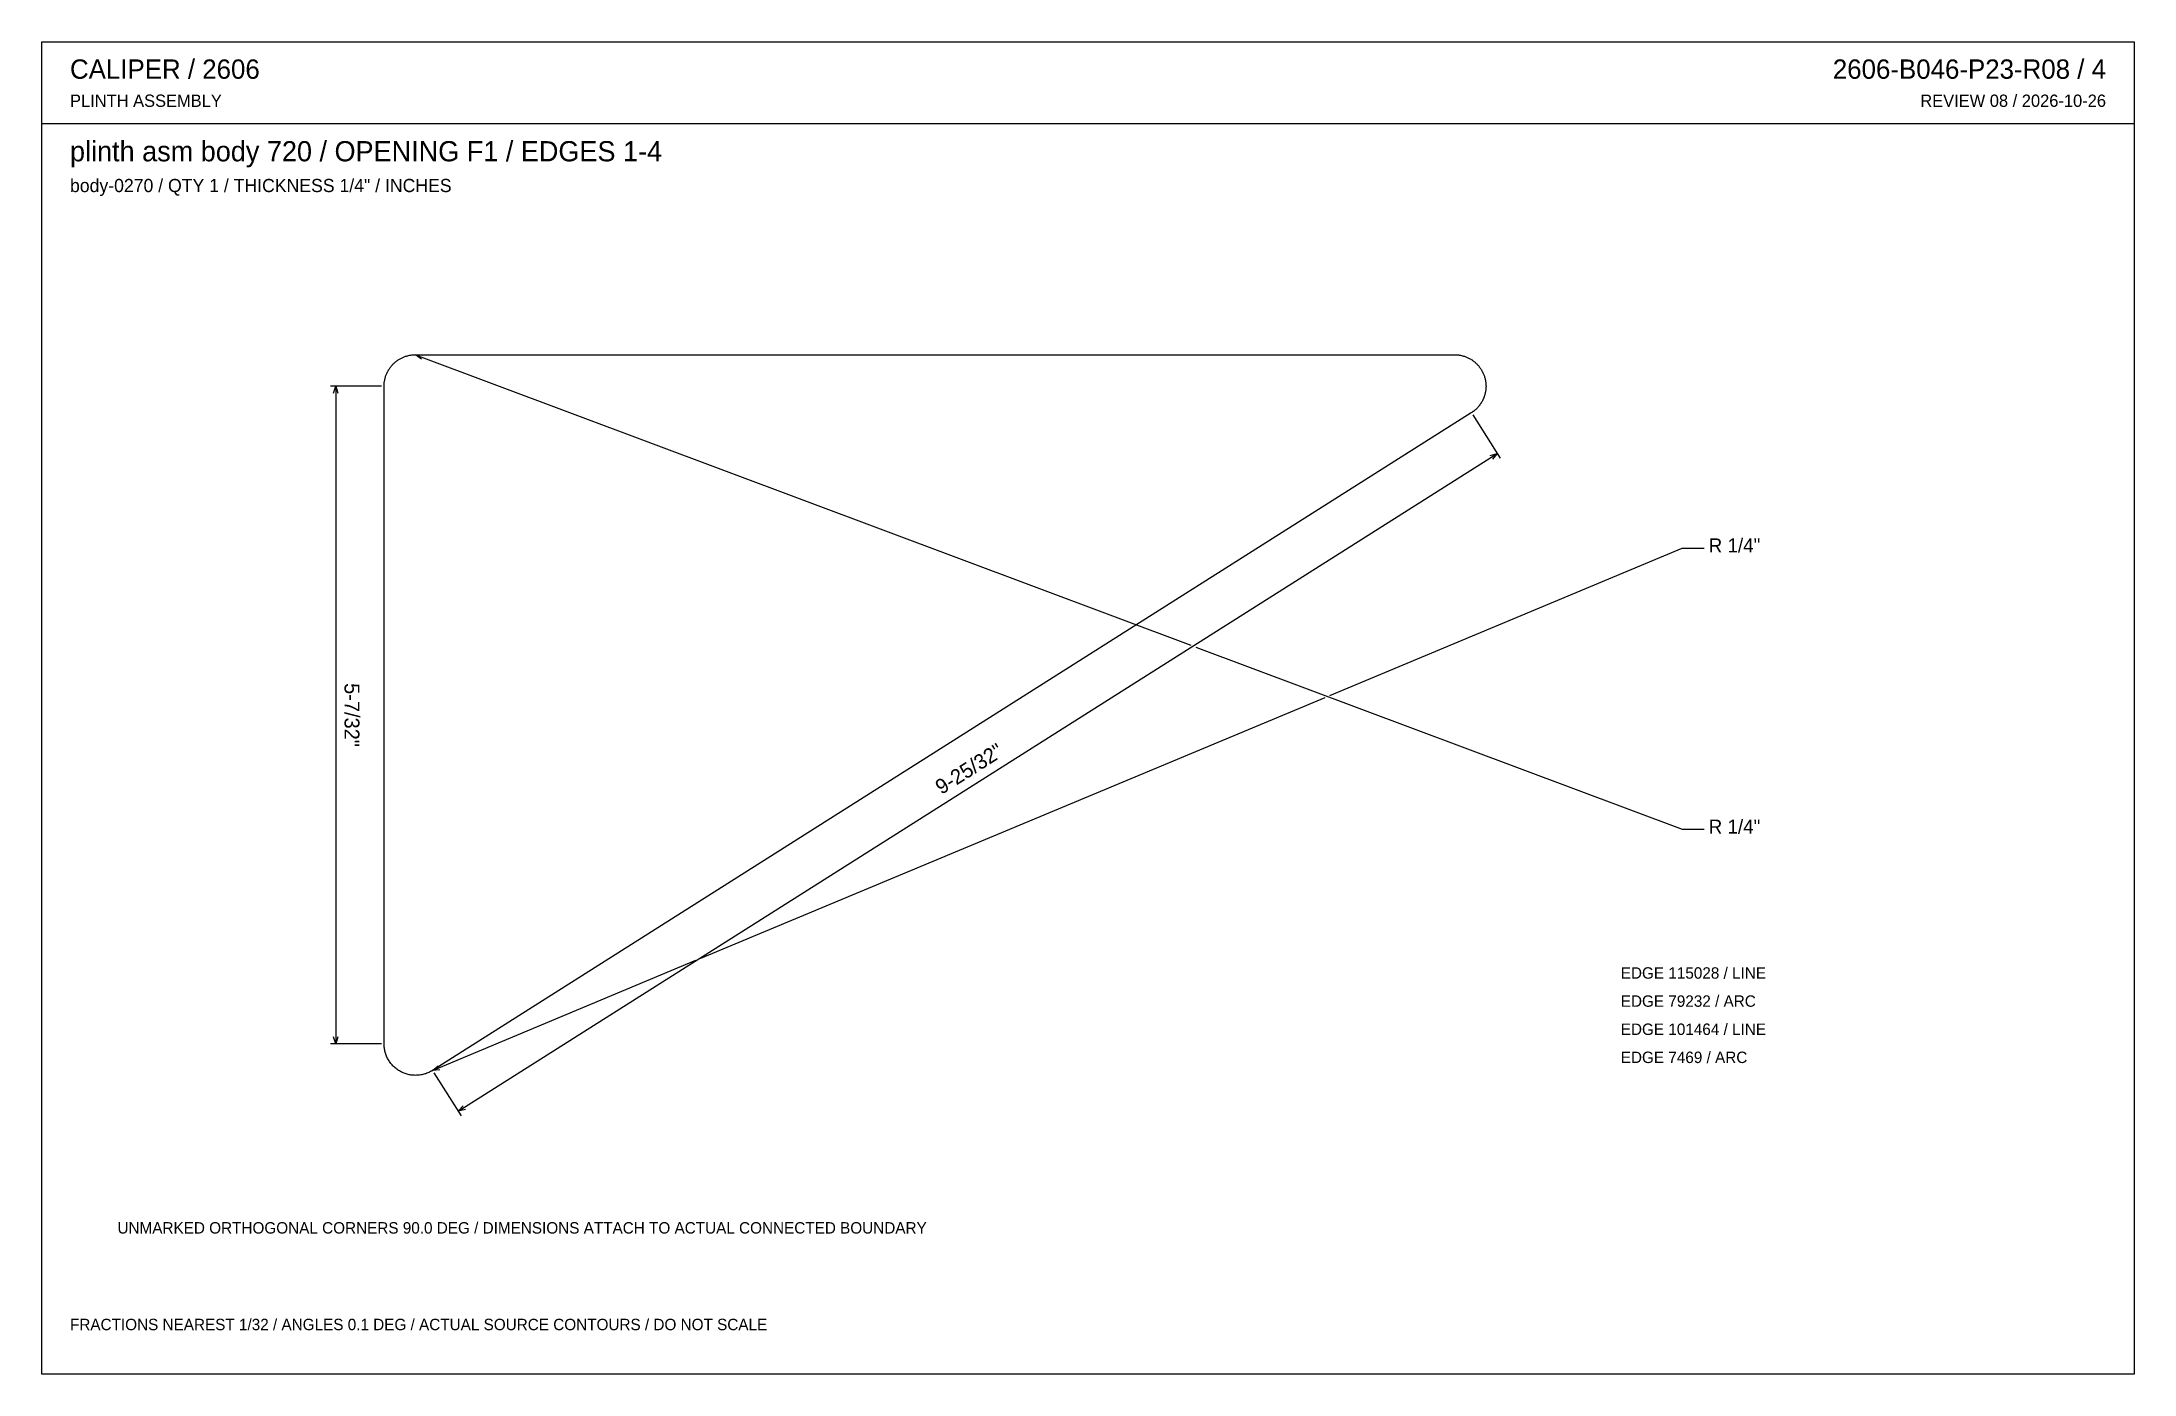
# Model space of a CAD drawing. Header units: inches. Extents: x 0.5 to 33.5, y 0.5 to 21.5.
import ezdxf
from ezdxf.enums import TextEntityAlignment as Align

# ---------------------------------------------------------------- set-up
doc = ezdxf.new("R2010")
doc.units = ezdxf.units.IN
doc.header["$MEASUREMENT"] = 0

msp = doc.modelspace()

# ---------------------------------------------------------------- linework, layer by layer
at = {"layer": 'ANNOTATION'}
for p, q in [((6.376, 16.583), (18.623, 11.994)), ((6.468, 16.512), (6.376, 16.583)), ((6.376, 16.583), (6.493, 16.577)), ((5.837, 16.086), (5.032, 16.086)), ((5.08, 15.975), (5.115, 16.086)), ((5.115, 16.086), (5.115, 5.692)), ((5.115, 16.086), (5.15, 15.975)), ((23.079, 15.631), (23.51, 14.95)), ((7.051, 4.626), (23.465, 15.021)), ((23.353, 14.99), (23.465, 15.021)), ((23.465, 15.021), (23.39, 14.932)), ((20.822, 11.2), (26.389, 13.528)), ((26.389, 13.528), (26.736, 13.528)), ((18.701, 11.964), (26.389, 9.083)), ((10.883, 7.045), (20.745, 11.168)), ((26.389, 9.083), (26.736, 9.083)), ((6.642, 5.272), (10.806, 7.013)), ((5.837, 5.692), (5.032, 5.692)), ((5.115, 5.692), (5.08, 5.803)), ((5.15, 5.803), (5.115, 5.692)), ((6.642, 5.272), (6.732, 5.346)), ((6.758, 5.282), (6.642, 5.272)), ((6.665, 5.236), (7.096, 4.556)), ((7.051, 4.626), (7.126, 4.715)), ((7.164, 4.656), (7.051, 4.626))]:
    msp.add_line(p, q, dxfattribs=at)
at = {"layer": 'OUTLINE'}
for p, q in [((0.472, 21.528), (33.528, 21.528)), ((0.472, 0.472), (0.472, 21.528)), ((33.528, 21.528), (33.528, 0.472)), ((0.472, 20.236), (33.528, 20.236)), ((6.142, 16.525), (6.153, 16.53)), ((6.153, 16.53), (6.164, 16.536)), ((6.164, 16.536), (6.175, 16.541)), ((6.175, 16.541), (6.186, 16.545)), ((6.186, 16.545), (6.197, 16.55)), ((6.197, 16.55), (6.209, 16.554)), ((6.209, 16.554), (6.22, 16.558)), ((6.22, 16.558), (6.232, 16.562)), ((6.232, 16.562), (6.244, 16.565)), ((6.244, 16.565), (6.256, 16.568)), ((6.256, 16.568), (6.267, 16.571)), ((6.267, 16.571), (6.279, 16.574)), ((6.279, 16.574), (6.291, 16.576)), ((6.291, 16.576), (6.303, 16.578)), ((6.303, 16.578), (6.315, 16.58)), ((6.315, 16.58), (6.328, 16.581)), ((6.328, 16.581), (6.34, 16.582)), ((6.34, 16.582), (6.352, 16.583)), ((6.352, 16.583), (6.364, 16.583)), ((6.364, 16.583), (6.376, 16.583)), ((6.376, 16.583), (22.79, 16.583)), ((22.79, 16.583), (22.803, 16.583)), ((22.803, 16.583), (22.815, 16.583)), ((22.815, 16.583), (22.827, 16.582)), ((22.827, 16.582), (22.839, 16.581)), ((22.839, 16.581), (22.851, 16.58)), ((22.851, 16.58), (22.863, 16.578)), ((22.863, 16.578), (22.875, 16.576)), ((22.875, 16.576), (22.887, 16.574)), ((22.887, 16.574), (22.899, 16.571)), ((22.899, 16.571), (22.911, 16.568)), ((22.911, 16.568), (22.923, 16.565)), ((22.923, 16.565), (22.935, 16.562)), ((22.935, 16.562), (22.946, 16.558)), ((22.946, 16.558), (22.958, 16.554)), ((22.958, 16.554), (22.969, 16.55)), ((22.969, 16.55), (22.981, 16.545)), ((22.981, 16.545), (22.992, 16.541)), ((22.992, 16.541), (23.003, 16.536)), ((23.003, 16.536), (23.014, 16.53)), ((23.014, 16.53), (23.025, 16.525)), ((5.891, 16.195), (5.894, 16.207)), ((5.894, 16.207), (5.897, 16.219)), ((5.897, 16.219), (5.901, 16.23)), ((5.901, 16.23), (5.904, 16.242)), ((5.904, 16.242), (5.908, 16.254)), ((5.908, 16.254), (5.912, 16.265)), ((5.912, 16.265), (5.917, 16.276)), ((5.917, 16.276), (5.922, 16.288)), ((5.922, 16.288), (5.927, 16.299)), ((5.927, 16.299), (5.932, 16.31)), ((5.932, 16.31), (5.938, 16.32)), ((5.938, 16.32), (5.944, 16.331)), ((5.944, 16.331), (5.95, 16.342)), ((5.95, 16.342), (5.956, 16.352)), ((5.956, 16.352), (5.963, 16.362)), ((5.963, 16.362), (5.97, 16.372)), ((5.97, 16.372), (5.977, 16.382)), ((5.977, 16.382), (5.984, 16.392)), ((5.984, 16.392), (5.992, 16.402)), ((5.992, 16.402), (6, 16.411)), ((6, 16.411), (6.008, 16.42)), ((6.008, 16.42), (6.016, 16.429)), ((6.016, 16.429), (6.025, 16.438)), ((6.025, 16.438), (6.033, 16.446)), ((6.033, 16.446), (6.042, 16.455)), ((6.042, 16.455), (6.052, 16.463)), ((6.052, 16.463), (6.061, 16.47)), ((6.061, 16.47), (6.07, 16.478)), ((6.07, 16.478), (6.08, 16.485)), ((6.08, 16.485), (6.09, 16.493)), ((6.09, 16.493), (6.1, 16.5)), ((6.1, 16.5), (6.11, 16.506)), ((6.11, 16.506), (6.121, 16.513)), ((6.121, 16.513), (6.131, 16.519)), ((6.131, 16.519), (6.142, 16.525)), ((23.025, 16.525), (23.035, 16.519)), ((23.035, 16.519), (23.046, 16.513)), ((23.046, 16.513), (23.056, 16.506)), ((23.056, 16.506), (23.067, 16.5)), ((23.067, 16.5), (23.077, 16.493)), ((23.077, 16.493), (23.087, 16.485)), ((23.087, 16.485), (23.096, 16.478)), ((23.096, 16.478), (23.106, 16.47)), ((23.106, 16.47), (23.115, 16.463)), ((23.115, 16.463), (23.124, 16.455)), ((23.124, 16.455), (23.133, 16.446)), ((23.133, 16.446), (23.142, 16.438)), ((23.142, 16.438), (23.15, 16.429)), ((23.15, 16.429), (23.159, 16.42)), ((23.159, 16.42), (23.167, 16.411)), ((23.167, 16.411), (23.175, 16.402)), ((23.175, 16.402), (23.182, 16.392)), ((23.182, 16.392), (23.19, 16.382)), ((23.19, 16.382), (23.197, 16.372)), ((23.197, 16.372), (23.204, 16.362)), ((23.204, 16.362), (23.21, 16.352)), ((23.21, 16.352), (23.217, 16.342)), ((23.217, 16.342), (23.223, 16.331)), ((23.223, 16.331), (23.229, 16.32)), ((23.229, 16.32), (23.234, 16.31)), ((23.234, 16.31), (23.24, 16.299)), ((23.24, 16.299), (23.245, 16.288)), ((23.245, 16.288), (23.25, 16.276)), ((23.25, 16.276), (23.254, 16.265)), ((23.254, 16.265), (23.258, 16.254)), ((23.258, 16.254), (23.262, 16.242)), ((23.262, 16.242), (23.266, 16.23)), ((23.266, 16.23), (23.27, 16.219)), ((23.27, 16.219), (23.273, 16.207)), ((23.273, 16.207), (23.275, 16.195)), ((5.879, 16.098), (5.88, 16.11)), ((5.879, 16.086), (5.879, 16.098)), ((5.879, 5.692), (5.879, 16.086)), ((5.88, 16.123), (5.881, 16.135)), ((5.88, 16.11), (5.88, 16.123)), ((5.881, 16.135), (5.883, 16.147)), ((5.883, 16.147), (5.884, 16.159)), ((5.884, 16.159), (5.886, 16.171)), ((5.886, 16.171), (5.889, 16.183)), ((5.889, 16.183), (5.891, 16.195)), ((23.237, 15.867), (23.233, 15.86)), ((23.24, 15.874), (23.237, 15.867)), ((23.243, 15.881), (23.24, 15.874)), ((23.247, 15.888), (23.243, 15.881)), ((23.25, 15.896), (23.247, 15.888)), ((23.253, 15.903), (23.25, 15.896)), ((23.255, 15.91), (23.253, 15.903)), ((23.258, 15.917), (23.255, 15.91)), ((23.261, 15.925), (23.258, 15.917)), ((23.263, 15.932), (23.261, 15.925)), ((23.266, 15.94), (23.263, 15.932)), ((23.268, 15.947), (23.266, 15.94)), ((23.27, 15.955), (23.268, 15.947)), ((23.272, 15.962), (23.27, 15.955)), ((23.274, 15.97), (23.272, 15.962)), ((23.276, 15.977), (23.274, 15.97)), ((23.275, 16.195), (23.278, 16.183)), ((23.277, 15.985), (23.276, 15.977)), ((23.279, 15.993), (23.277, 15.985)), ((23.278, 16.183), (23.28, 16.171)), ((23.28, 16), (23.279, 15.993)), ((23.28, 16.171), (23.282, 16.159)), ((23.281, 16.008), (23.28, 16)), ((23.283, 16.016), (23.281, 16.008)), ((23.282, 16.159), (23.284, 16.147)), ((23.284, 16.024), (23.283, 16.016)), ((23.284, 16.147), (23.285, 16.135)), ((23.285, 16.031), (23.284, 16.024)), ((23.285, 16.135), (23.286, 16.123)), ((23.286, 16.047), (23.285, 16.039)), ((23.285, 16.039), (23.285, 16.031)), ((23.286, 16.123), (23.287, 16.11)), ((23.287, 16.055), (23.286, 16.047)), ((23.287, 16.11), (23.287, 16.098)), ((23.287, 16.098), (23.288, 16.086)), ((23.288, 16.078), (23.287, 16.07)), ((23.287, 16.07), (23.287, 16.063)), ((23.287, 16.063), (23.287, 16.055)), ((23.288, 16.086), (23.288, 16.078)), ((23.056, 15.666), (6.642, 5.272)), ((23.063, 15.67), (23.056, 15.666)), ((23.069, 15.675), (23.063, 15.67)), ((23.076, 15.679), (23.069, 15.675)), ((23.082, 15.684), (23.076, 15.679)), ((23.089, 15.688), (23.082, 15.684)), ((23.095, 15.693), (23.089, 15.688)), ((23.101, 15.698), (23.095, 15.693)), ((23.107, 15.703), (23.101, 15.698)), ((23.113, 15.708), (23.107, 15.703)), ((23.119, 15.713), (23.113, 15.708)), ((23.125, 15.718), (23.119, 15.713)), ((23.13, 15.723), (23.125, 15.718)), ((23.136, 15.729), (23.13, 15.723)), ((23.142, 15.734), (23.136, 15.729)), ((23.147, 15.74), (23.142, 15.734)), ((23.153, 15.745), (23.147, 15.74)), ((23.158, 15.751), (23.153, 15.745)), ((23.163, 15.757), (23.158, 15.751)), ((23.168, 15.763), (23.163, 15.757)), ((23.173, 15.769), (23.168, 15.763)), ((23.178, 15.775), (23.173, 15.769)), ((23.183, 15.781), (23.178, 15.775)), ((23.188, 15.787), (23.183, 15.781)), ((23.192, 15.794), (23.188, 15.787)), ((23.197, 15.8), (23.192, 15.794)), ((23.201, 15.806), (23.197, 15.8)), ((23.206, 15.813), (23.201, 15.806)), ((23.21, 15.819), (23.206, 15.813)), ((23.214, 15.826), (23.21, 15.819)), ((23.218, 15.833), (23.214, 15.826)), ((23.222, 15.839), (23.218, 15.833)), ((23.226, 15.846), (23.222, 15.839)), ((23.23, 15.853), (23.226, 15.846)), ((23.233, 15.86), (23.23, 15.853)), ((5.879, 5.675), (5.879, 5.692)), ((5.88, 5.659), (5.879, 5.675)), ((5.882, 5.642), (5.88, 5.659)), ((5.884, 5.626), (5.882, 5.642)), ((5.886, 5.609), (5.884, 5.626)), ((5.889, 5.593), (5.886, 5.609)), ((5.893, 5.577), (5.889, 5.593)), ((5.897, 5.561), (5.893, 5.577)), ((5.901, 5.545), (5.897, 5.561)), ((5.907, 5.529), (5.901, 5.545)), ((5.912, 5.513), (5.907, 5.529)), ((5.918, 5.498), (5.912, 5.513)), ((5.925, 5.483), (5.918, 5.498)), ((5.932, 5.468), (5.925, 5.483)), ((5.94, 5.453), (5.932, 5.468)), ((5.948, 5.439), (5.94, 5.453)), ((5.957, 5.425), (5.948, 5.439)), ((5.966, 5.411), (5.957, 5.425)), ((5.976, 5.397), (5.966, 5.411)), ((5.986, 5.384), (5.976, 5.397)), ((5.996, 5.371), (5.986, 5.384)), ((6.007, 5.359), (5.996, 5.371)), ((6.018, 5.346), (6.007, 5.359)), ((6.03, 5.335), (6.018, 5.346)), ((6.042, 5.323), (6.03, 5.335)), ((6.055, 5.312), (6.042, 5.323)), ((6.068, 5.302), (6.055, 5.312)), ((6.081, 5.292), (6.068, 5.302)), ((6.094, 5.282), (6.081, 5.292)), ((6.108, 5.273), (6.094, 5.282)), ((6.122, 5.264), (6.108, 5.273)), ((6.137, 5.256), (6.122, 5.264)), ((6.151, 5.248), (6.137, 5.256)), ((6.166, 5.241), (6.151, 5.248)), ((6.181, 5.234), (6.166, 5.241)), ((6.197, 5.228), (6.181, 5.234)), ((6.212, 5.222), (6.197, 5.228)), ((6.228, 5.217), (6.212, 5.222)), ((6.244, 5.212), (6.228, 5.217)), ((6.26, 5.208), (6.244, 5.212)), ((6.276, 5.205), (6.26, 5.208)), ((6.292, 5.202), (6.276, 5.205)), ((6.309, 5.199), (6.292, 5.202)), ((6.325, 5.197), (6.309, 5.199)), ((6.342, 5.196), (6.325, 5.197)), ((6.358, 5.195), (6.342, 5.196)), ((6.375, 5.194), (6.358, 5.195)), ((6.392, 5.195), (6.375, 5.194)), ((6.408, 5.195), (6.392, 5.195)), ((6.425, 5.197), (6.408, 5.195)), ((6.441, 5.199), (6.425, 5.197)), ((6.458, 5.201), (6.441, 5.199)), ((6.474, 5.204), (6.458, 5.201)), ((6.49, 5.208), (6.474, 5.204)), ((6.506, 5.212), (6.49, 5.208)), ((6.522, 5.216), (6.506, 5.212)), ((6.538, 5.221), (6.522, 5.216)), ((6.554, 5.227), (6.538, 5.221)), ((6.569, 5.233), (6.554, 5.227)), ((6.584, 5.24), (6.569, 5.233)), ((6.599, 5.247), (6.584, 5.24)), ((6.614, 5.255), (6.599, 5.247)), ((6.628, 5.263), (6.614, 5.255)), ((6.642, 5.272), (6.628, 5.263)), ((33.528, 0.472), (0.472, 0.472))]:
    msp.add_line(p, q, dxfattribs=at)

# ---------------------------------------------------------------- texts
at = {"layer": 'ANNOTATION'}
for s, height, p in [('CALIPER / 2606', 0.30556, (0.917, 20.944)), ('PLINTH ASSEMBLY', 0.19444, (0.917, 20.5)), ('plinth asm body 720 / OPENING F1 / EDGES 1-4', 0.31944, (0.917, 19.639)), ('body-0270 / QTY 1 / THICKNESS 1/4" / INCHES', 0.20833, (0.917, 19.153)), ('R 1/4"', 0.2222, (26.806, 13.458)), ('R 1/4"', 0.2222, (26.806, 9.014)), ('EDGE 115028 / LINE', 0.18056, (25.417, 6.722)), ('EDGE 79232 / ARC', 0.18056, (25.417, 6.278)), ('EDGE 101464 / LINE', 0.18056, (25.417, 5.833)), ('EDGE 7469 / ARC', 0.18056, (25.417, 5.389)), ('UNMARKED ORTHOGONAL CORNERS 90.0 DEG / DIMENSIONS ATTACH TO ACTUAL CONNECTED BOUNDARY', 0.18056, (1.667, 2.694)), ('FRACTIONS NEAREST 1/32 / ANGLES 0.1 DEG / ACTUAL SOURCE CONTOURS / DO NOT SCALE', 0.18056, (0.917, 1.167))]:
    msp.add_text(s, height=height, dxfattribs=at).set_placement(p)
for s, height, p in [('2606-B046-P23-R08 / 4', 0.30556, (33.083, 20.944)), ('REVIEW 08 / 2026-10-26', 0.19444, (33.083, 20.5))]:
    msp.add_text(s, height=height, dxfattribs=at).set_placement(p, align=Align.RIGHT)
for s, rotation, p in [('5-7/32"', -90, (5.254, 10.889)), ('9-25/32"', 32.3446, (15.184, 9.941))]:
    msp.add_text(s, height=0.2361, rotation=rotation, dxfattribs=at).set_placement(p, align=Align.CENTER)

doc.saveas('drawing.dxf')
